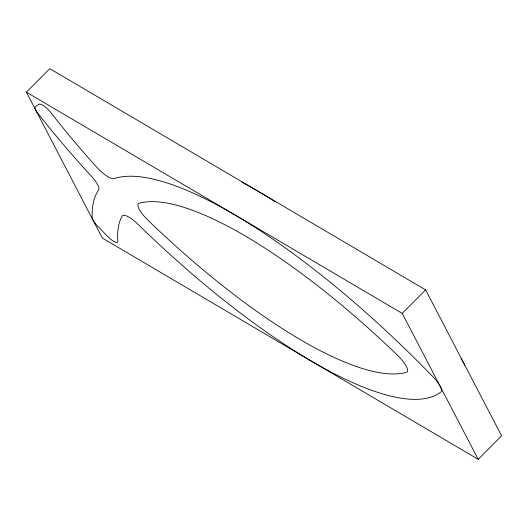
<?xml version="1.0" encoding="UTF-8"?>
<svg xmlns="http://www.w3.org/2000/svg" width="528" height="528" viewBox="0 0 528 528"><rect width="100%" height="100%" fill="white"/><g stroke="black" fill="none" stroke-linecap="round" stroke-linejoin="round"><path stroke-width="0.79" d="M26.4 92.176L49.817 68.686L425.641 289.905L501.6 435.824L478.183 459.314L102.359 238.095L26.4 92.176L402.224 313.394L478.183 459.314M402.224 313.394L425.641 289.905M241.811 182.087A346.084 98.842 44.9 0 1 275.352 201.835M461.116 358.882A17.305 4.943 44.9 0 1 464.713 365.409M38.861 104.247L35.336 106.696A10.382 2.963 44.9 0 0 37.745 113.164A346.084 98.842 44.9 0 0 91.542 176.411A17.305 4.943 44.9 0 1 98.611 189.994A346.084 98.842 44.9 0 0 92.228 217.82A10.382 2.963 44.9 0 0 97.396 225.911L107.705 236.504A10.382 2.963 44.9 0 0 117.823 241.098A311.48 88.955 44.9 0 1 122.173 216.071A17.305 4.943 44.9 0 1 137.702 224.037A346.084 98.842 44.9 0 0 440.92 391.981A17.305 4.943 44.9 0 0 433.112 376.972A346.084 98.842 44.9 0 0 114.074 178.642A17.305 4.943 44.9 0 1 96.776 167.284A311.48 88.955 44.9 0 1 51.011 112.761A10.382 2.963 44.9 0 0 38.861 104.247M397.749 355.549A311.48 88.955 44.9 0 0 139.075 203.287A17.305 4.943 44.9 0 0 147.807 220.057A311.48 88.955 44.9 0 0 406.481 372.319A17.305 4.943 44.9 0 0 397.749 355.549"/></g></svg>
